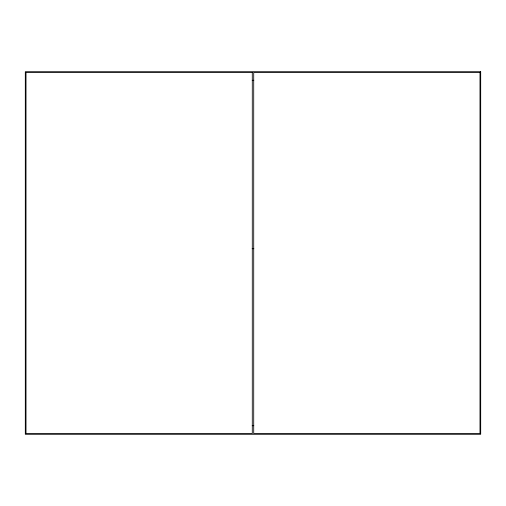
<?xml version="1.0" encoding="UTF-8"?>
<svg xmlns="http://www.w3.org/2000/svg" width="506" height="506" viewBox="0 0 506 506"><rect width="100%" height="100%" fill="white"/><g stroke="black" fill="none" stroke-linecap="round" stroke-linejoin="round"><path stroke-width="0.76" d="M252.209 80.309L253.791 80.309M252.165 248.693L253.835 248.693M252.209 425.691L253.791 425.691M480.7 71.7L25.3 71.7L25.3 434.3L480.7 434.3L480.7 71.7M252.285 72.421L26.015 72.421L26.015 433.579L252.285 433.579L252.285 72.421M479.985 72.421L253.715 72.421L253.715 433.579L479.985 433.579L479.985 72.421"/></g></svg>
